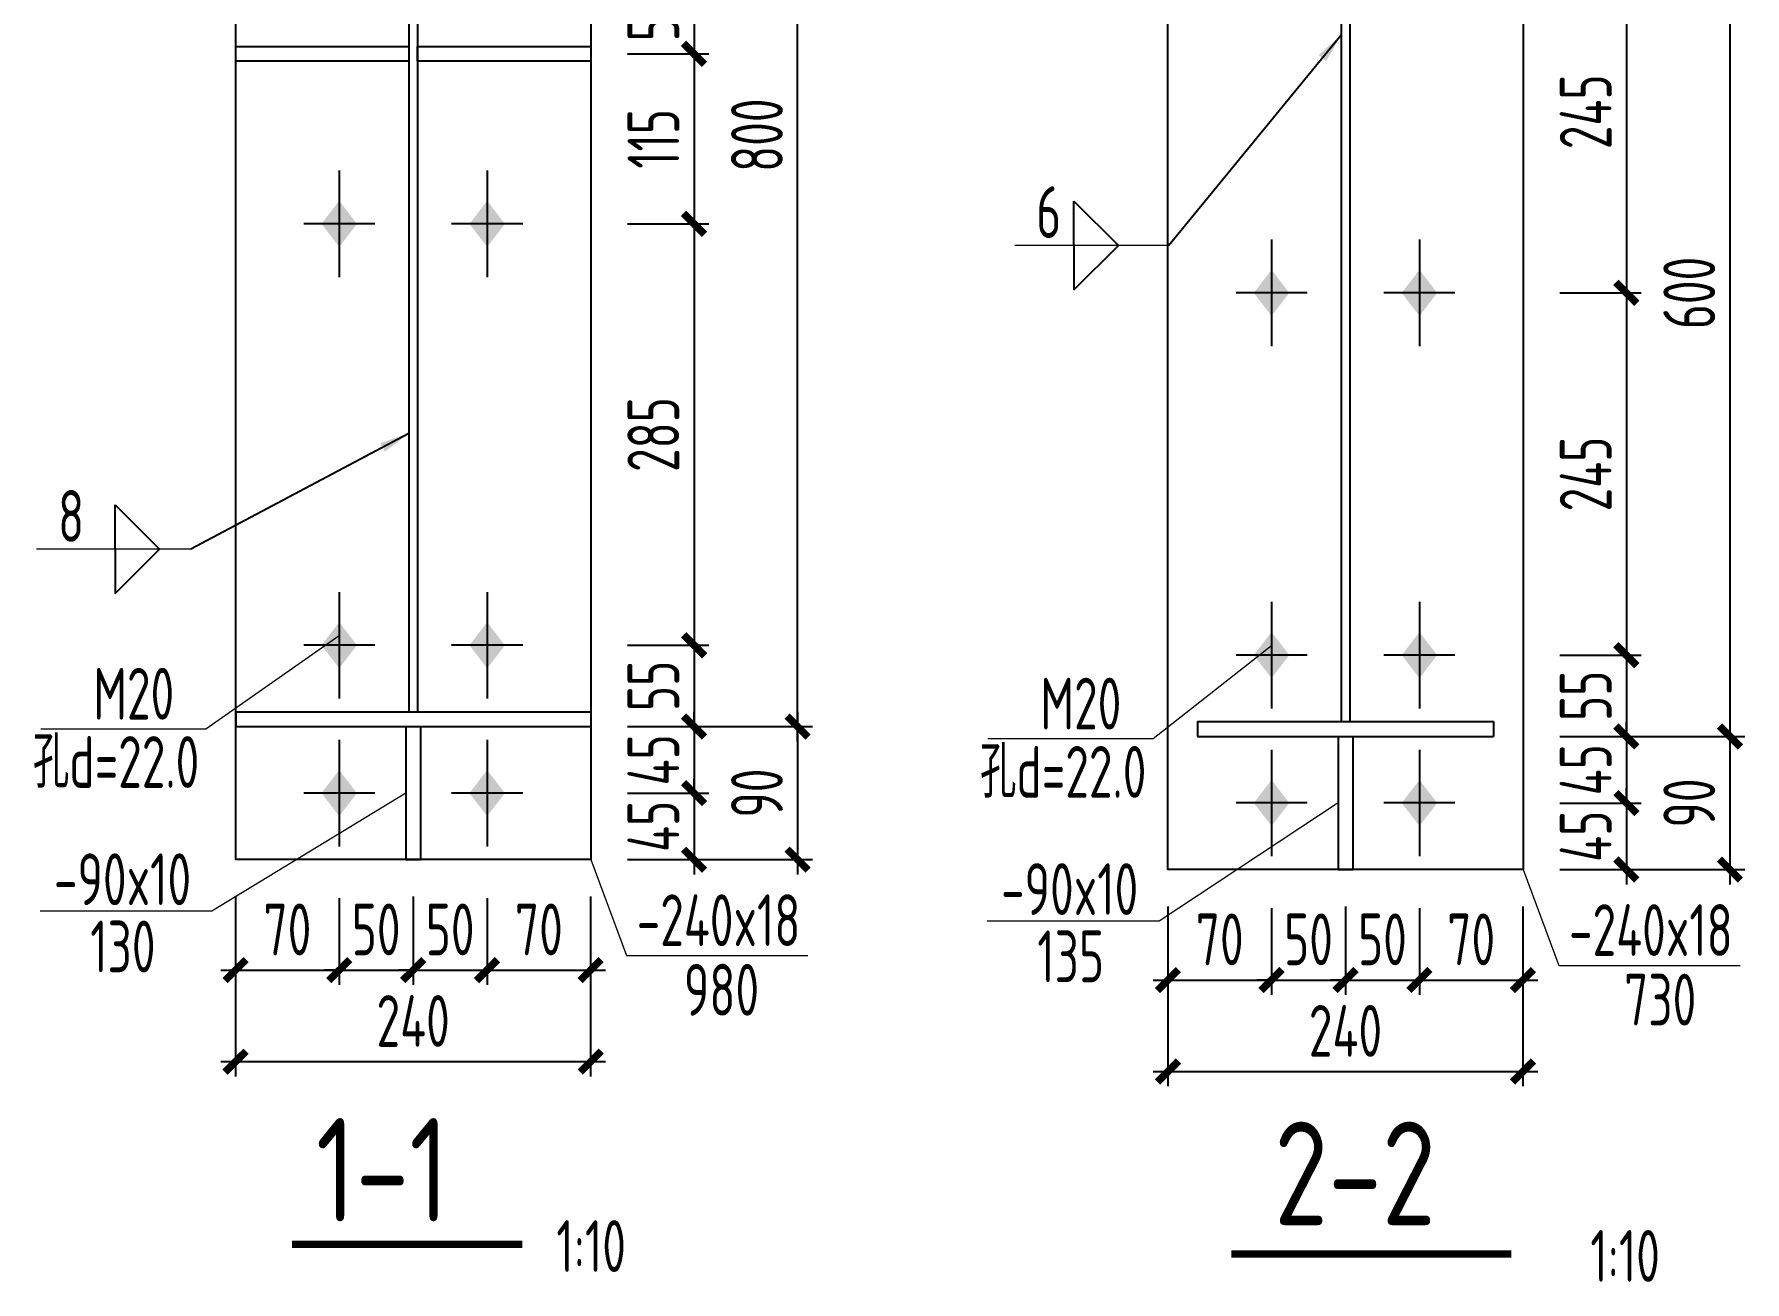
# Model space of a CAD drawing. Extents: x -3102990 to -851544, y -5293060 to -2540151.
# Drawn here: x -1385156 to -1373594, y -2647437 to -2638999 of the extents above; entities that cross this region are included whole.
import ezdxf

# ---------------------------------------------------------------- set-up
doc = ezdxf.new("R2010")
doc.units = 0
doc.header["$LTSCALE"] = 1000
doc.header["$PDMODE"] = 1
doc.linetypes.add('DOTE', pattern=[2.42, 2, -0.2, 0.02, -0.2])
doc.layers.get('0').update_dxf_attribs({"linetype": 'CONTINUOUS'})
doc.layers.get('Defpoints').update_dxf_attribs({"linetype": 'CONTINUOUS'})
for name, color, linetype in [('10', 7, 'CONTINUOUS'), ('AXIS', 253, 'DOTE'), ('COLU', 7, 'CONTINUOUS'), ('DIM', 3, 'CONTINUOUS'), ('NUM', 7, 'CONTINUOUS'), ('TEXT', 7, 'CONTINUOUS'), ('WELD', 7, 'CONTINUOUS')]:
    doc.layers.add(name, color=color, linetype=linetype)
doc.styles.add('TSSD_Dimension', font='tssdeng.shx', dxfattribs={"width": 0.7, "bigfont": 'Hztxt.shx'})
doc.styles.add('TSSD_Label', font='tssdeng.shx', dxfattribs={"width": 0.75, "bigfont": 'hztxt.shx'})
doc.styles.add('TSSD_Rein', font='Tssdeng.shx', dxfattribs={"width": 0.75, "bigfont": 'hztxt.shx'})
doc.dimstyles.new('TSSD_10_100', dxfattribs={"dimtxt": 350, "dimasz": 100, "dimexe": 100, "dimexo": 250, "dimgap": 100, "dimtad": 1, "dimdec": 0, "dimlfac": 0.1, "dimzin": 0, "dimdsep": 46, "dimtxsty": 'TSSD_Dimension', "dimblk": 'ARCHTICK', "dimcen": 0, "dimdle": 100, "dimclrt": 7, "dimadec": 0, "dimazin": 0, "dimtfac": 1, "dimtdec": 0, "dimtix": 1, "dimtmove": 2, "dimatfit": 3, "dimldrblk": 'ARCHTICK', "dimfxl": 1, "dimtolj": 1, "dimtzin": 0, "dimarcsym": 0})
doc.dimstyles.new('TSSD_LEADER_STYLE_200.0', dxfattribs={"dimtxt": 700, "dimasz": 200, "dimexe": 200, "dimexo": 500, "dimgap": 0.09, "dimtad": 0, "dimtih": 1, "dimtoh": 1, "dimdec": 4, "dimzin": 0, "dimdsep": 46, "dimtxsty": 'Standard', "dimcen": 0.09, "dimdle": 200, "dimclrt": 7, "dimadec": 0, "dimazin": 0, "dimtfac": 1, "dimtdec": 4, "dimtofl": 0, "dimtmove": 0, "dimatfit": 3, "dimfxl": 1, "dimtolj": 1, "dimtzin": 0, "dimarcsym": 0})

# ---------------------------------------------------------------- blocks, each defined once
blk = doc.blocks.new('A$C5C7C78FF')
at = {"layer": '10', "color": 0}
blk.add_solid([(27.2, -141.2, -192), (-72.8, -11.2, -192), (127.2, -11.2, -192), (27.2, 118.8, -192)], dxfattribs=at)
at = {"layer": 'AXIS', "color": 0, "linetype": 'ByBlock'}
for p, q in [((27.2, -311.2, -192), (27.2, 288.8, -192)), ((227.2, -11.2, -192), (-172.8, -11.2, -192))]:
    blk.add_line(p, q, dxfattribs=at)
blk = doc.blocks.new('_ArchTick')
at = {"color": 0, "const_width": 0.5}
blk.add_lwpolyline([(-0.71, -0.71), (0.71, 0.71)], dxfattribs=at)
blk = doc.blocks.new('*D134')
at = {"layer": 'Defpoints', "color": 0}
for p in [(-1381395, -2643132), (-1381395, -2643682), (-1380696, -2643682)]:
    blk.add_point(p, dxfattribs=at)
at = {"layer": 'DIM', "color": 0, "lineweight": -2}
for p, q in [((-1380696, -2643032), (-1380696, -2643782)), ((-1381145, -2643132), (-1380596, -2643132)), ((-1381145, -2643682), (-1380596, -2643682))]:
    blk.add_line(p, q, dxfattribs=at)
at = {"layer": 'DIM', "color": 0, "lineweight": -2, "xscale": 100, "yscale": 100, "zscale": 100}
for p, rotation in [((-1380696, -2643132), 90), ((-1380696, -2643682), 270)]:
    blk.add_blockref('_ArchTick', p, dxfattribs=dict(at, rotation=rotation))
at = {"layer": 'DIM', "color": 7, "insert": (-1380971, -2643407), "char_height": 350, "attachment_point": 5, "rotation": 90, "style": 'TSSD_Dimension'}
blk.add_mtext('\\A1;55', dxfattribs=at)
blk = doc.blocks.new('*D135')
at = {"layer": 'Defpoints', "color": 0}
for p in [(-1381395, -2643682), (-1381395, -2644132), (-1380696, -2644132)]:
    blk.add_point(p, dxfattribs=at)
at = {"layer": 'DIM', "color": 0, "lineweight": -2}
for p, q in [((-1380696, -2643682), (-1380696, -2643582)), ((-1381145, -2643682), (-1380596, -2643682)), ((-1380696, -2643682), (-1380696, -2644132)), ((-1381145, -2644132), (-1380596, -2644132)), ((-1380696, -2644132), (-1380696, -2644232))]:
    blk.add_line(p, q, dxfattribs=at)
at = {"layer": 'DIM', "color": 0, "lineweight": -2, "xscale": 100, "yscale": 100, "zscale": 100}
for p, rotation in [((-1380696, -2643682), 270), ((-1380696, -2644132), 90)]:
    blk.add_blockref('_ArchTick', p, dxfattribs=dict(at, rotation=rotation))
at = {"layer": 'DIM', "color": 7, "insert": (-1380971, -2643907), "char_height": 350, "attachment_point": 5, "rotation": 90, "style": 'TSSD_Dimension'}
blk.add_mtext('\\A1;45', dxfattribs=at)
blk = doc.blocks.new('*D136')
at = {"layer": 'Defpoints', "color": 0}
for p in [(-1381395, -2644132), (-1381395, -2644582), (-1380696, -2644582)]:
    blk.add_point(p, dxfattribs=at)
at = {"layer": 'DIM', "color": 0, "lineweight": -2}
for p, q in [((-1381145, -2644132), (-1380596, -2644132)), ((-1380696, -2644132), (-1380696, -2644032)), ((-1380696, -2644132), (-1380696, -2644582)), ((-1381145, -2644582), (-1380596, -2644582)), ((-1380696, -2644582), (-1380696, -2644682))]:
    blk.add_line(p, q, dxfattribs=at)
at = {"layer": 'DIM', "color": 0, "lineweight": -2, "xscale": 100, "yscale": 100, "zscale": 100}
for p, rotation in [((-1380696, -2644132), 270), ((-1380696, -2644582), 90)]:
    blk.add_blockref('_ArchTick', p, dxfattribs=dict(at, rotation=rotation))
at = {"layer": 'DIM', "color": 7, "insert": (-1380971, -2644357), "char_height": 350, "attachment_point": 5, "rotation": 90, "style": 'TSSD_Dimension'}
blk.add_mtext('\\A1;45', dxfattribs=at)
blk = doc.blocks.new('*D137')
at = {"layer": 'Defpoints', "color": 0}
for p in [(-1383795, -2644580), (-1383095, -2644592), (-1383095, -2645329)]:
    blk.add_point(p, dxfattribs=at)
at = {"layer": 'DIM', "color": 0, "lineweight": -2}
for p, q in [((-1383795, -2644830), (-1383795, -2645429)), ((-1383095, -2644842), (-1383095, -2645429)), ((-1383895, -2645329), (-1382995, -2645329))]:
    blk.add_line(p, q, dxfattribs=at)
at = {"layer": 'DIM', "color": 0, "lineweight": -2, "xscale": 100, "yscale": 100, "zscale": 100, "rotation": 180}
blk.add_blockref('_ArchTick', (-1383795, -2645329), dxfattribs=at)
at = {"layer": 'DIM', "color": 0, "lineweight": -2, "xscale": 100, "yscale": 100, "zscale": 100}
blk.add_blockref('_ArchTick', (-1383095, -2645329), dxfattribs=at)
at = {"layer": 'DIM', "color": 7, "insert": (-1383445, -2645054), "char_height": 350, "attachment_point": 5, "style": 'TSSD_Dimension'}
blk.add_mtext('\\A1;70', dxfattribs=at)
blk = doc.blocks.new('*D138')
at = {"layer": 'Defpoints', "color": 0}
for p in [(-1383095, -2644592), (-1382595, -2644582), (-1382595, -2645329)]:
    blk.add_point(p, dxfattribs=at)
at = {"layer": 'DIM', "color": 0, "lineweight": -2}
for p, q in [((-1382595, -2644832), (-1382595, -2645429)), ((-1383095, -2644842), (-1383095, -2645429)), ((-1383095, -2645329), (-1383195, -2645329)), ((-1383095, -2645329), (-1382595, -2645329)), ((-1382595, -2645329), (-1382495, -2645329))]:
    blk.add_line(p, q, dxfattribs=at)
at = {"layer": 'DIM', "color": 0, "lineweight": -2, "xscale": 100, "yscale": 100, "zscale": 100}
blk.add_blockref('_ArchTick', (-1383095, -2645329), dxfattribs=at)
at = {"layer": 'DIM', "color": 0, "lineweight": -2, "xscale": 100, "yscale": 100, "zscale": 100, "rotation": 180}
blk.add_blockref('_ArchTick', (-1382595, -2645329), dxfattribs=at)
at = {"layer": 'DIM', "color": 7, "insert": (-1382845, -2645054), "char_height": 350, "attachment_point": 5, "style": 'TSSD_Dimension'}
blk.add_mtext('\\A1;50', dxfattribs=at)
blk = doc.blocks.new('*D139')
at = {"layer": 'Defpoints', "color": 0}
for p in [(-1382595, -2644582), (-1382095, -2644592), (-1382095, -2645329)]:
    blk.add_point(p, dxfattribs=at)
at = {"layer": 'DIM', "color": 0, "lineweight": -2}
for p, q in [((-1382595, -2644832), (-1382595, -2645429)), ((-1382095, -2644842), (-1382095, -2645429)), ((-1382595, -2645329), (-1382695, -2645329)), ((-1382595, -2645329), (-1382095, -2645329)), ((-1382095, -2645329), (-1381995, -2645329))]:
    blk.add_line(p, q, dxfattribs=at)
at = {"layer": 'DIM', "color": 0, "lineweight": -2, "xscale": 100, "yscale": 100, "zscale": 100}
blk.add_blockref('_ArchTick', (-1382595, -2645329), dxfattribs=at)
at = {"layer": 'DIM', "color": 0, "lineweight": -2, "xscale": 100, "yscale": 100, "zscale": 100, "rotation": 180}
blk.add_blockref('_ArchTick', (-1382095, -2645329), dxfattribs=at)
at = {"layer": 'DIM', "color": 7, "insert": (-1382345, -2645054), "char_height": 350, "attachment_point": 5, "style": 'TSSD_Dimension'}
blk.add_mtext('\\A1;50', dxfattribs=at)
blk = doc.blocks.new('*D140')
at = {"layer": 'Defpoints', "color": 0}
for p in [(-1382095, -2644592), (-1381395, -2644582), (-1381395, -2645329)]:
    blk.add_point(p, dxfattribs=at)
at = {"layer": 'DIM', "color": 0, "lineweight": -2}
for p, q in [((-1381395, -2644832), (-1381395, -2645429)), ((-1382095, -2644842), (-1382095, -2645429)), ((-1382195, -2645329), (-1381295, -2645329))]:
    blk.add_line(p, q, dxfattribs=at)
at = {"layer": 'DIM', "color": 0, "lineweight": -2, "xscale": 100, "yscale": 100, "zscale": 100, "rotation": 180}
blk.add_blockref('_ArchTick', (-1382095, -2645329), dxfattribs=at)
at = {"layer": 'DIM', "color": 0, "lineweight": -2, "xscale": 100, "yscale": 100, "zscale": 100}
blk.add_blockref('_ArchTick', (-1381395, -2645329), dxfattribs=at)
at = {"layer": 'DIM', "color": 7, "insert": (-1381745, -2645054), "char_height": 350, "attachment_point": 5, "style": 'TSSD_Dimension'}
blk.add_mtext('\\A1;70', dxfattribs=at)
blk = doc.blocks.new('*D141')
at = {"layer": 'Defpoints', "color": 0}
for p in [(-1383795, -2644580), (-1381395, -2644582), (-1381395, -2645948)]:
    blk.add_point(p, dxfattribs=at)
at = {"layer": 'DIM', "color": 0, "lineweight": -2}
for p, q in [((-1383795, -2644830), (-1383795, -2646048)), ((-1381395, -2644832), (-1381395, -2646048)), ((-1383895, -2645948), (-1381295, -2645948))]:
    blk.add_line(p, q, dxfattribs=at)
at = {"layer": 'DIM', "color": 0, "lineweight": -2, "xscale": 100, "yscale": 100, "zscale": 100, "rotation": 180}
blk.add_blockref('_ArchTick', (-1383795, -2645948), dxfattribs=at)
at = {"layer": 'DIM', "color": 0, "lineweight": -2, "xscale": 100, "yscale": 100, "zscale": 100}
blk.add_blockref('_ArchTick', (-1381395, -2645948), dxfattribs=at)
at = {"layer": 'DIM', "color": 7, "insert": (-1382595, -2645673), "char_height": 350, "attachment_point": 5, "style": 'TSSD_Dimension'}
blk.add_mtext('\\A1;240', dxfattribs=at)
blk = doc.blocks.new('_WELD004')
at = {"color": 0, "linetype": 'ByBlock'}
for p, q in [((0, 1), (1, 0)), ((0, 0), (0, 1))]:
    blk.add_line(p, q, dxfattribs=at)
blk = doc.blocks.new('*D143')
at = {"layer": 'Defpoints', "color": 0}
for p in [(-1381395, -2643682), (-1381395, -2644582), (-1379996, -2644582)]:
    blk.add_point(p, dxfattribs=at)
at = {"layer": 'DIM', "color": 0, "lineweight": -2}
for p, q in [((-1379996, -2643582), (-1379996, -2644682)), ((-1381145, -2643682), (-1379896, -2643682)), ((-1381145, -2644582), (-1379896, -2644582))]:
    blk.add_line(p, q, dxfattribs=at)
at = {"layer": 'DIM', "color": 0, "lineweight": -2, "xscale": 100, "yscale": 100, "zscale": 100}
for p, rotation in [((-1379996, -2643682), 90), ((-1379996, -2644582), 270)]:
    blk.add_blockref('_ArchTick', p, dxfattribs=dict(at, rotation=rotation))
at = {"layer": 'DIM', "color": 7, "insert": (-1380271, -2644132), "char_height": 350, "attachment_point": 5, "rotation": 90, "style": 'TSSD_Dimension'}
blk.add_mtext('\\A1;90', dxfattribs=at)
blk = doc.blocks.new('*D144')
at = {"layer": 'Defpoints', "color": 0, "ltscale": 1.5}
for p in [(-1381395, -2635682), (-1379996, -2635682), (-1381395, -2643682)]:
    blk.add_point(p, dxfattribs=at)
at = {"layer": 'DIM', "color": 0, "lineweight": -2, "ltscale": 1.5}
for p, q in [((-1379996, -2643782), (-1379996, -2635582)), ((-1381145, -2635682), (-1379896, -2635682)), ((-1381145, -2643682), (-1379896, -2643682))]:
    blk.add_line(p, q, dxfattribs=at)
at = {"layer": 'DIM', "color": 0, "lineweight": -2, "ltscale": 1.5, "xscale": 100, "yscale": 100, "zscale": 100}
for p, rotation in [((-1379996, -2635682), 90), ((-1379996, -2643682), 270)]:
    blk.add_blockref('_ArchTick', p, dxfattribs=dict(at, rotation=rotation))
at = {"layer": 'DIM', "color": 7, "ltscale": 1.5, "insert": (-1380271, -2639682), "char_height": 350, "attachment_point": 5, "rotation": 90, "style": 'TSSD_Dimension'}
blk.add_mtext('\\A1;800', dxfattribs=at)
blk = doc.blocks.new('*D148')
at = {"layer": 'Defpoints', "color": 0}
for p in [(-1375093, -2643199), (-1375093, -2643749), (-1374394, -2643749)]:
    blk.add_point(p, dxfattribs=at)
at = {"layer": 'DIM', "color": 0, "lineweight": -2}
for p, q in [((-1374394, -2643099), (-1374394, -2643849)), ((-1374843, -2643199), (-1374294, -2643199)), ((-1374843, -2643749), (-1374294, -2643749))]:
    blk.add_line(p, q, dxfattribs=at)
at = {"layer": 'DIM', "color": 0, "lineweight": -2, "xscale": 100, "yscale": 100, "zscale": 100}
for p, rotation in [((-1374394, -2643199), 90), ((-1374394, -2643749), 270)]:
    blk.add_blockref('_ArchTick', p, dxfattribs=dict(at, rotation=rotation))
at = {"layer": 'DIM', "color": 7, "insert": (-1374669, -2643474), "char_height": 350, "attachment_point": 5, "rotation": 90, "style": 'TSSD_Dimension'}
blk.add_mtext('\\A1;55', dxfattribs=at)
blk = doc.blocks.new('*D149')
at = {"layer": 'Defpoints', "color": 0}
for p in [(-1375093, -2643749), (-1375093, -2644199), (-1374394, -2644199)]:
    blk.add_point(p, dxfattribs=at)
at = {"layer": 'DIM', "color": 0, "lineweight": -2}
for p, q in [((-1374394, -2643749), (-1374394, -2643649)), ((-1374843, -2643749), (-1374294, -2643749)), ((-1374394, -2643749), (-1374394, -2644199)), ((-1374843, -2644199), (-1374294, -2644199)), ((-1374394, -2644199), (-1374394, -2644299))]:
    blk.add_line(p, q, dxfattribs=at)
at = {"layer": 'DIM', "color": 0, "lineweight": -2, "xscale": 100, "yscale": 100, "zscale": 100}
for p, rotation in [((-1374394, -2643749), 270), ((-1374394, -2644199), 90)]:
    blk.add_blockref('_ArchTick', p, dxfattribs=dict(at, rotation=rotation))
at = {"layer": 'DIM', "color": 7, "insert": (-1374669, -2643974), "char_height": 350, "attachment_point": 5, "rotation": 90, "style": 'TSSD_Dimension'}
blk.add_mtext('\\A1;45', dxfattribs=at)
blk = doc.blocks.new('*D150')
at = {"layer": 'Defpoints', "color": 0}
for p in [(-1375093, -2644199), (-1375093, -2644649), (-1374394, -2644649)]:
    blk.add_point(p, dxfattribs=at)
at = {"layer": 'DIM', "color": 0, "lineweight": -2}
for p, q in [((-1374394, -2644199), (-1374394, -2644099)), ((-1374843, -2644199), (-1374294, -2644199)), ((-1374394, -2644199), (-1374394, -2644649)), ((-1374843, -2644649), (-1374294, -2644649)), ((-1374394, -2644649), (-1374394, -2644749))]:
    blk.add_line(p, q, dxfattribs=at)
at = {"layer": 'DIM', "color": 0, "lineweight": -2, "xscale": 100, "yscale": 100, "zscale": 100}
for p, rotation in [((-1374394, -2644199), 270), ((-1374394, -2644649), 90)]:
    blk.add_blockref('_ArchTick', p, dxfattribs=dict(at, rotation=rotation))
at = {"layer": 'DIM', "color": 7, "insert": (-1374669, -2644424), "char_height": 350, "attachment_point": 5, "rotation": 90, "style": 'TSSD_Dimension'}
blk.add_mtext('\\A1;45', dxfattribs=at)
blk = doc.blocks.new('*D151')
at = {"layer": 'Defpoints', "color": 0}
for p in [(-1377493, -2644649), (-1376793, -2644659), (-1376793, -2645396)]:
    blk.add_point(p, dxfattribs=at)
at = {"layer": 'DIM', "color": 0, "lineweight": -2}
for p, q in [((-1377493, -2644899), (-1377493, -2645496)), ((-1376793, -2644909), (-1376793, -2645496)), ((-1377593, -2645396), (-1376693, -2645396))]:
    blk.add_line(p, q, dxfattribs=at)
at = {"layer": 'DIM', "color": 0, "lineweight": -2, "xscale": 100, "yscale": 100, "zscale": 100, "rotation": 180}
blk.add_blockref('_ArchTick', (-1377493, -2645396), dxfattribs=at)
at = {"layer": 'DIM', "color": 0, "lineweight": -2, "xscale": 100, "yscale": 100, "zscale": 100}
blk.add_blockref('_ArchTick', (-1376793, -2645396), dxfattribs=at)
at = {"layer": 'DIM', "color": 7, "insert": (-1377143, -2645121), "char_height": 350, "attachment_point": 5, "style": 'TSSD_Dimension'}
blk.add_mtext('\\A1;70', dxfattribs=at)
blk = doc.blocks.new('*D152')
at = {"layer": 'Defpoints', "color": 0}
for p in [(-1376793, -2644659), (-1376293, -2644649), (-1376293, -2645396)]:
    blk.add_point(p, dxfattribs=at)
at = {"layer": 'DIM', "color": 0, "lineweight": -2}
for p, q in [((-1376793, -2644909), (-1376793, -2645496)), ((-1376293, -2644899), (-1376293, -2645496)), ((-1376793, -2645396), (-1376893, -2645396)), ((-1376793, -2645396), (-1376293, -2645396)), ((-1376293, -2645396), (-1376193, -2645396))]:
    blk.add_line(p, q, dxfattribs=at)
at = {"layer": 'DIM', "color": 0, "lineweight": -2, "xscale": 100, "yscale": 100, "zscale": 100}
blk.add_blockref('_ArchTick', (-1376793, -2645396), dxfattribs=at)
at = {"layer": 'DIM', "color": 0, "lineweight": -2, "xscale": 100, "yscale": 100, "zscale": 100, "rotation": 180}
blk.add_blockref('_ArchTick', (-1376293, -2645396), dxfattribs=at)
at = {"layer": 'DIM', "color": 7, "insert": (-1376543, -2645121), "char_height": 350, "attachment_point": 5, "style": 'TSSD_Dimension'}
blk.add_mtext('\\A1;50', dxfattribs=at)
blk = doc.blocks.new('*D153')
at = {"layer": 'Defpoints', "color": 0}
for p in [(-1376293, -2644649), (-1375793, -2644659), (-1375793, -2645396)]:
    blk.add_point(p, dxfattribs=at)
at = {"layer": 'DIM', "color": 0, "lineweight": -2}
for p, q in [((-1376293, -2644899), (-1376293, -2645496)), ((-1375793, -2644909), (-1375793, -2645496)), ((-1376293, -2645396), (-1376393, -2645396)), ((-1376293, -2645396), (-1375793, -2645396)), ((-1375793, -2645396), (-1375693, -2645396))]:
    blk.add_line(p, q, dxfattribs=at)
at = {"layer": 'DIM', "color": 0, "lineweight": -2, "xscale": 100, "yscale": 100, "zscale": 100}
blk.add_blockref('_ArchTick', (-1376293, -2645396), dxfattribs=at)
at = {"layer": 'DIM', "color": 0, "lineweight": -2, "xscale": 100, "yscale": 100, "zscale": 100, "rotation": 180}
blk.add_blockref('_ArchTick', (-1375793, -2645396), dxfattribs=at)
at = {"layer": 'DIM', "color": 7, "insert": (-1376043, -2645121), "char_height": 350, "attachment_point": 5, "style": 'TSSD_Dimension'}
blk.add_mtext('\\A1;50', dxfattribs=at)
blk = doc.blocks.new('*D154')
at = {"layer": 'Defpoints', "color": 0}
for p in [(-1375793, -2644659), (-1375093, -2644649), (-1375093, -2645396)]:
    blk.add_point(p, dxfattribs=at)
at = {"layer": 'DIM', "color": 0, "lineweight": -2}
for p, q in [((-1375793, -2644909), (-1375793, -2645496)), ((-1375093, -2644899), (-1375093, -2645496)), ((-1375893, -2645396), (-1374993, -2645396))]:
    blk.add_line(p, q, dxfattribs=at)
at = {"layer": 'DIM', "color": 0, "lineweight": -2, "xscale": 100, "yscale": 100, "zscale": 100, "rotation": 180}
blk.add_blockref('_ArchTick', (-1375793, -2645396), dxfattribs=at)
at = {"layer": 'DIM', "color": 0, "lineweight": -2, "xscale": 100, "yscale": 100, "zscale": 100}
blk.add_blockref('_ArchTick', (-1375093, -2645396), dxfattribs=at)
at = {"layer": 'DIM', "color": 7, "insert": (-1375443, -2645121), "char_height": 350, "attachment_point": 5, "style": 'TSSD_Dimension'}
blk.add_mtext('\\A1;70', dxfattribs=at)
blk = doc.blocks.new('*D155')
at = {"layer": 'Defpoints', "color": 0}
for p in [(-1377493, -2644649), (-1375093, -2644649), (-1375093, -2646015)]:
    blk.add_point(p, dxfattribs=at)
at = {"layer": 'DIM', "color": 0, "lineweight": -2}
for p, q in [((-1377493, -2644899), (-1377493, -2646115)), ((-1375093, -2644899), (-1375093, -2646115)), ((-1377593, -2646015), (-1374993, -2646015))]:
    blk.add_line(p, q, dxfattribs=at)
at = {"layer": 'DIM', "color": 0, "lineweight": -2, "xscale": 100, "yscale": 100, "zscale": 100, "rotation": 180}
blk.add_blockref('_ArchTick', (-1377493, -2646015), dxfattribs=at)
at = {"layer": 'DIM', "color": 0, "lineweight": -2, "xscale": 100, "yscale": 100, "zscale": 100}
blk.add_blockref('_ArchTick', (-1375093, -2646015), dxfattribs=at)
at = {"layer": 'DIM', "color": 7, "insert": (-1376293, -2645740), "char_height": 350, "attachment_point": 5, "style": 'TSSD_Dimension'}
blk.add_mtext('\\A1;240', dxfattribs=at)
blk = doc.blocks.new('*D157')
at = {"layer": 'Defpoints', "color": 0}
for p in [(-1375093, -2643749), (-1375093, -2644649), (-1373694, -2644649)]:
    blk.add_point(p, dxfattribs=at)
at = {"layer": 'DIM', "color": 0, "lineweight": -2}
for p, q in [((-1373694, -2643649), (-1373694, -2644749)), ((-1374843, -2643749), (-1373594, -2643749)), ((-1374843, -2644649), (-1373594, -2644649))]:
    blk.add_line(p, q, dxfattribs=at)
at = {"layer": 'DIM', "color": 0, "lineweight": -2, "xscale": 100, "yscale": 100, "zscale": 100}
for p, rotation in [((-1373694, -2643749), 90), ((-1373694, -2644649), 270)]:
    blk.add_blockref('_ArchTick', p, dxfattribs=dict(at, rotation=rotation))
at = {"layer": 'DIM', "color": 7, "insert": (-1373969, -2644199), "char_height": 350, "attachment_point": 5, "rotation": 90, "style": 'TSSD_Dimension'}
blk.add_mtext('\\A1;90', dxfattribs=at)
blk = doc.blocks.new('*D158')
at = {"layer": 'Defpoints', "color": 0}
for p in [(-1375093, -2637749), (-1375093, -2643749), (-1373694, -2643749)]:
    blk.add_point(p, dxfattribs=at)
at = {"layer": 'DIM', "color": 0, "lineweight": -2}
for p, q in [((-1373694, -2637649), (-1373694, -2643849)), ((-1374843, -2637749), (-1373594, -2637749)), ((-1374843, -2643749), (-1373594, -2643749))]:
    blk.add_line(p, q, dxfattribs=at)
at = {"layer": 'DIM', "color": 0, "lineweight": -2, "xscale": 100, "yscale": 100, "zscale": 100}
for p, rotation in [((-1373694, -2637749), 90), ((-1373694, -2643749), 270)]:
    blk.add_blockref('_ArchTick', p, dxfattribs=dict(at, rotation=rotation))
at = {"layer": 'DIM', "color": 7, "insert": (-1373969, -2640749), "char_height": 350, "attachment_point": 5, "rotation": 90, "style": 'TSSD_Dimension'}
blk.add_mtext('\\A1;600', dxfattribs=at)
blk = doc.blocks.new('*D159')
at = {"layer": 'Defpoints', "color": 0, "ltscale": 1.5}
for p in [(-1375092, -2638299), (-1375093, -2640749, -288), (-1374394, -2640749)]:
    blk.add_point(p, dxfattribs=at)
at = {"layer": 'DIM', "color": 0, "lineweight": -2, "ltscale": 1.5}
for p, q in [((-1374394, -2638199), (-1374394, -2640849)), ((-1374842, -2638299), (-1374294, -2638299)), ((-1374843, -2640749), (-1374294, -2640749))]:
    blk.add_line(p, q, dxfattribs=at)
at = {"layer": 'DIM', "color": 0, "lineweight": -2, "ltscale": 1.5, "xscale": 100, "yscale": 100, "zscale": 100}
for p, rotation in [((-1374394, -2638299), 90), ((-1374394, -2640749), 270)]:
    blk.add_blockref('_ArchTick', p, dxfattribs=dict(at, rotation=rotation))
at = {"layer": 'DIM', "color": 7, "lineweight": 5, "ltscale": 1.5, "insert": (-1374669, -2639524), "char_height": 350, "attachment_point": 5, "rotation": 90, "style": 'TSSD_Dimension'}
blk.add_mtext('\\A1;245', dxfattribs=at)
blk = doc.blocks.new('*D172')
at = {"layer": 'Defpoints', "color": 0, "ltscale": 1.5}
for p in [(-1381395, -2639132, -288), (-1381395, -2640282), (-1380696, -2640282)]:
    blk.add_point(p, dxfattribs=at)
at = {"layer": 'DIM', "color": 0, "lineweight": -2, "ltscale": 1.5}
for p, q in [((-1380696, -2639032), (-1380696, -2640382)), ((-1381145, -2639132), (-1380596, -2639132)), ((-1381145, -2640282), (-1380596, -2640282))]:
    blk.add_line(p, q, dxfattribs=at)
at = {"layer": 'DIM', "color": 0, "lineweight": -2, "ltscale": 1.5, "xscale": 100, "yscale": 100, "zscale": 100}
for p, rotation in [((-1380696, -2639132), 90), ((-1380696, -2640282), 270)]:
    blk.add_blockref('_ArchTick', p, dxfattribs=dict(at, rotation=rotation))
at = {"layer": 'DIM', "color": 7, "ltscale": 1.5, "insert": (-1380971, -2639707), "char_height": 350, "attachment_point": 5, "rotation": 90, "style": 'TSSD_Dimension'}
blk.add_mtext('\\A1;115', dxfattribs=at)
blk = doc.blocks.new('*D173')
at = {"layer": 'Defpoints', "color": 0, "ltscale": 1.5}
for p in [(-1381395, -2640282), (-1381395, -2643132), (-1380696, -2643132)]:
    blk.add_point(p, dxfattribs=at)
at = {"layer": 'DIM', "color": 0, "lineweight": -2, "ltscale": 1.5}
for p, q in [((-1380696, -2640182), (-1380696, -2643232)), ((-1381145, -2640282), (-1380596, -2640282)), ((-1381145, -2643132), (-1380596, -2643132))]:
    blk.add_line(p, q, dxfattribs=at)
at = {"layer": 'DIM', "color": 0, "lineweight": -2, "ltscale": 1.5, "xscale": 100, "yscale": 100, "zscale": 100}
for p, rotation in [((-1380696, -2640282), 90), ((-1380696, -2643132), 270)]:
    blk.add_blockref('_ArchTick', p, dxfattribs=dict(at, rotation=rotation))
at = {"layer": 'DIM', "color": 7, "ltscale": 1.5, "insert": (-1380971, -2641707), "char_height": 350, "attachment_point": 5, "rotation": 90, "style": 'TSSD_Dimension'}
blk.add_mtext('\\A1;285', dxfattribs=at)
blk = doc.blocks.new('*D174')
at = {"layer": 'Defpoints', "color": 0, "ltscale": 1.5}
for p in [(-1375092, -2640749), (-1375093, -2643199, -288), (-1374394, -2643199)]:
    blk.add_point(p, dxfattribs=at)
at = {"layer": 'DIM', "color": 0, "lineweight": -2, "ltscale": 1.5}
for p, q in [((-1374394, -2640649), (-1374394, -2643299)), ((-1374842, -2640749), (-1374294, -2640749)), ((-1374843, -2643199), (-1374294, -2643199))]:
    blk.add_line(p, q, dxfattribs=at)
at = {"layer": 'DIM', "color": 0, "lineweight": -2, "ltscale": 1.5, "xscale": 100, "yscale": 100, "zscale": 100}
for p, rotation in [((-1374394, -2640749), 90), ((-1374394, -2643199), 270)]:
    blk.add_blockref('_ArchTick', p, dxfattribs=dict(at, rotation=rotation))
at = {"layer": 'DIM', "color": 7, "lineweight": 5, "ltscale": 1.5, "insert": (-1374669, -2641974), "char_height": 350, "attachment_point": 5, "rotation": 90, "style": 'TSSD_Dimension'}
blk.add_mtext('\\A1;245', dxfattribs=at)
blk = doc.blocks.new('*D191')
at = {"layer": 'Defpoints', "color": 0, "ltscale": 1.5}
for p in [(-1381395, -2638632), (-1381395, -2639132), (-1380696, -2639132)]:
    blk.add_point(p, dxfattribs=at)
at = {"layer": 'DIM', "color": 0, "lineweight": -2, "ltscale": 1.5}
for p, q in [((-1380696, -2638632), (-1380696, -2638532)), ((-1381145, -2638632), (-1380596, -2638632)), ((-1380696, -2638632), (-1380696, -2639132)), ((-1381145, -2639132), (-1380596, -2639132)), ((-1380696, -2639132), (-1380696, -2639232))]:
    blk.add_line(p, q, dxfattribs=at)
at = {"layer": 'DIM', "color": 0, "lineweight": -2, "ltscale": 1.5, "xscale": 100, "yscale": 100, "zscale": 100}
for p, rotation in [((-1380696, -2638632), 270), ((-1380696, -2639132), 90)]:
    blk.add_blockref('_ArchTick', p, dxfattribs=dict(at, rotation=rotation))
at = {"layer": 'DIM', "color": 7, "ltscale": 1.5, "insert": (-1380971, -2638882), "char_height": 350, "attachment_point": 5, "rotation": 90, "style": 'TSSD_Dimension'}
blk.add_mtext('\\A1;50', dxfattribs=at)

msp = doc.modelspace()

# ---------------------------------------------------------------- linework, layer by layer
at = {"layer": 'COLU', "linetype": 'ByBlock'}
for p, q in [((-1382624.54, -2635782.02, 288), (-1382624.54, -2643582.02, 288)), ((-1382564.54, -2635782.02, 288), (-1382564.54, -2643582.02, 288)), ((-1376322.66, -2637848.69), (-1376322.66, -2643648.69)), ((-1376262.66, -2637848.69), (-1376262.66, -2643648.69)), ((-1381394.54, -2642382.02, 288), (-1381394.54, -2642482.02, 288)), ((-1383794.54, -2643582.02, 288), (-1381394.54, -2643582.02, 288)), ((-1383794.54, -2643582.02, 288), (-1383794.54, -2643682.02, 288)), ((-1381394.54, -2643582.02, 288), (-1381394.54, -2643682.02, 288)), ((-1377292.66, -2643648.69), (-1375292.66, -2643648.69)), ((-1377292.66, -2643648.69), (-1377292.66, -2643748.69)), ((-1375292.66, -2643648.69), (-1375292.66, -2643748.69)), ((-1383794.54, -2643682.02, 288), (-1381394.54, -2643682.02, 288)), ((-1382644.54, -2643682.02, 288), (-1382644.54, -2644582.02, 288)), ((-1382544.54, -2643682.02, 288), (-1382544.54, -2644582.02, 288)), ((-1377292.66, -2643748.69), (-1375292.66, -2643748.69)), ((-1376342.66, -2643748.69), (-1376342.66, -2644648.69)), ((-1376242.66, -2643748.69), (-1376242.66, -2644648.69)), ((-1382644.54, -2644582.02, 288), (-1382544.54, -2644582.02, 288)), ((-1376342.66, -2644648.69), (-1376242.66, -2644648.69))]:
    msp.add_line(p, q, dxfattribs=at)
at = {"layer": 'COLU', "linetype": 'ByBlock', "lineweight": 9}
for p, q in [((-1383094.54, -2643068.79, 288), (-1383995.62, -2643698.4, 480)), ((-1376792.66, -2643135.46), (-1377593.73, -2643765.07, 192)), ((-1382644.54, -2644132.02, 288), (-1383954.83, -2644931.13, 288)), ((-1376342.66, -2644198.69), (-1377552.95, -2644997.8)), ((-1381394.54, -2644582.02, 288), (-1381153.55, -2645230.54, 480)), ((-1375092.66, -2644648.69), (-1374851.67, -2645297.21, 192)), ((-1383954.83, -2644931.13, 288), (-1385115.82, -2644931.13, 288)), ((-1377552.95, -2644997.8), (-1378713.94, -2644997.8)), ((-1381153.55, -2645230.54, 480), (-1379927.5, -2645230.54, 480)), ((-1374851.67, -2645297.21, 192), (-1373625.62, -2645297.21, 192))]:
    msp.add_line(p, q, dxfattribs=at)
at = {"layer": 'COLU', "elevation": 288}
for points in [[(-1383794.54, -2634782.02), (-1381394.54, -2634782.02), (-1381394.54, -2644582.02), (-1383794.54, -2644582.02)], [(-1383794.54, -2639082.02), (-1382624.54, -2639082.02), (-1382624.54, -2639182.02), (-1383794.54, -2639182.02)], [(-1382564.54, -2639082.02), (-1381394.54, -2639082.02), (-1381394.54, -2639182.02), (-1382564.54, -2639182.02)]]:
    msp.add_lwpolyline(points, close=True, dxfattribs=at)
at = {"layer": 'COLU'}
msp.add_lwpolyline([(-1377492.66, -2636848.69), (-1375092.66, -2636848.69), (-1375092.66, -2644648.69), (-1377492.66, -2644648.69)], close=True, dxfattribs=at)
at = {"layer": 'NUM', "const_width": 50}
for points, elevation in [([(-1383414.72, -2647183.37), (-1381856.45, -2647183.37)], 576), ([(-1377065.09, -2647250.04), (-1375170.91, -2647250.04)], 288)]:
    msp.add_lwpolyline(points, dxfattribs=dict(at, elevation=elevation))
at = {"layer": 'TEXT', "lineweight": 9}
for p, q in [((-1383995.62, -2643698.4, 480), (-1385112.41, -2643698.4, 480)), ((-1377593.73, -2643765.07, 192), (-1378710.52, -2643765.07, 192))]:
    msp.add_line(p, q, dxfattribs=at)
at = {"layer": 'WELD', "lineweight": 9}
for p, q in [((-1377487.01, -2640427.37, -288), (-1378528.1, -2640427.37, -288)), ((-1384098.71, -2642482.49), (-1385139.81, -2642482.49))]:
    msp.add_line(p, q, dxfattribs=at)

# ---------------------------------------------------------------- block references
at = {"layer": 'COLU', "linetype": 'ByBlock', "xscale": -1.199999999953434, "yscale": 1.199999999720603, "zscale": 1.200000000000045, "rotation": 180}
for p in [(-1383127.21, -2640295.45, 806.4), (-1382127.21, -2640295.45, 806.4), (-1376825.33, -2640762.12, 518.4), (-1375825.33, -2640762.12, 518.4), (-1383127.21, -2643145.45, 518.4), (-1382127.21, -2643145.45, 518.4), (-1376825.33, -2643212.12, 230.4), (-1375825.33, -2643212.12, 230.4), (-1383127.21, -2644145.45, 518.4), (-1382127.21, -2644145.45, 518.4), (-1376825.33, -2644212.12, 230.4), (-1375825.33, -2644212.12, 230.4)]:
    msp.add_blockref('A$C5C7C78FF', p, dxfattribs=at)
at = {"layer": 'WELD', "xscale": 300, "yscale": 300, "zscale": 300}
for p in [(-1378128.1, -2640427.37, -288), (-1384608.31, -2642482.49)]:
    msp.add_blockref('_WELD004', p, dxfattribs=at)
at = {"layer": 'WELD', "xscale": -300, "yscale": 300, "zscale": 300, "rotation": 180}
for p in [(-1378128.1, -2640427.37, -288), (-1384608.31, -2642482.49)]:
    msp.add_blockref('_WELD004', p, dxfattribs=at)

# ---------------------------------------------------------------- texts
at = {"layer": 'TEXT', "lineweight": 9}
for s, height, style, width, p in [('6', 350, 'TSSD_Rein', 0.7, (-1378383.21, -2640377.37, -288)), ('8', 350, 'TSSD_Rein', 0.7, (-1384994.92, -2642432.49)), ('M20', 350, 'TSSD_Rein', 0.7, (-1384757.45, -2643634.94, 480)), ('M20', 350, 'TSSD_Rein', 0.7, (-1378355.57, -2643701.61, 192)), ('孔d=22.0', 350, 'TSSD_Rein', 0.7, (-1385164.62, -2644096.54, 480)), ('孔d=22.0', 350, 'TSSD_Rein', 0.7, (-1378762.74, -2644163.21, 192)), ('-90x10', 350, 'TSSD_Rein', 0.7, (-1385022.91, -2644889.52, 288)), ('-90x10', 350, 'TSSD_Rein', 0.7, (-1378621.02, -2644956.19)), ('-240x18', 350, 'TSSD_Rein', 0.7, (-1381083.94, -2645166.68, 480)), ('-240x18', 350, 'TSSD_Rein', 0.7, (-1374782.06, -2645233.35, 192)), ('130', 350, 'TSSD_Rein', 0.7, (-1384777.6, -2645344.45, 288)), ('135', 350, 'TSSD_Rein', 0.7, (-1378375.71, -2645411.12)), ('980', 350, 'TSSD_Rein', 0.7, (-1380765, -2645637.15, 480)), ('730', 350, 'TSSD_Rein', 0.7, (-1374409.53, -2645703.82, 192)), ('1-1', 700, 'TSSD_Label', 0.8, (-1383251.72, -2647029.97, 576)), ('2-2', 700, 'TSSD_Label', 0.8, (-1376775.03, -2647054.31, 288)), ('1:10', 350, 'TSSD_Rein', 0.7, (-1381626.48, -2647370.54, 576)), ('1:10', 350, 'TSSD_Rein', 0.7, (-1374637.41, -2647437.21, 288))]:
    msp.add_text(s, height=height, dxfattribs=dict(at, style=style, width=width)).set_placement(p)

# ---------------------------------------------------------------- dimensions: what is measured, and where the dimension line sits
at = {"layer": 'DIM', "ltscale": 1.5}
for base, p1, p2, picture, middle in [((-1379995.54, -2635682.02, 576), (-1381394.54, -2643682.02, 576), (-1381394.54, -2635682.02, 576), '*D144', (-1380270.54, -2639682.02, 576)), ((-1380695.5, -2639132.02, 576), (-1381394.54, -2638632.02, 576), (-1381394.54, -2639132.02, 576), '*D191', (-1380970.5, -2638882.02, 576)), ((-1380695.5, -2640282.02, 576), (-1381394.54, -2639132.02, 288), (-1381394.54, -2640282.02, 576), '*D172', (-1380970.5, -2639707.02, 576)), ((-1380695.5, -2643132.02, 576), (-1381394.54, -2640282.02, 576), (-1381394.54, -2643132.02, 576), '*D173', (-1380970.5, -2641707.02, 576))]:
    dim = msp.add_linear_dim(base=base, p1=p1, p2=p2, angle=90, dimstyle='TSSD_10_100', dxfattribs=at)
    dim.commit()
    dim.dimension.update_dxf_attribs({"geometry": picture, "text_midpoint": middle})
at = {"layer": 'DIM'}
for base, p1, p2, picture, middle in [((-1373693.65, -2643748.69), (-1375092.66, -2637748.69), (-1375092.66, -2643748.69), '*D158', (-1373968.65, -2640748.69)), ((-1380695.5, -2643682.02, 288), (-1381394.54, -2643132.02, 288), (-1381394.54, -2643682.02, 288), '*D134', (-1380970.5, -2643407.02, 288)), ((-1374393.62, -2643748.69), (-1375092.66, -2643198.69), (-1375092.66, -2643748.69), '*D148', (-1374668.62, -2643473.69)), ((-1380695.5, -2644132.02, 288), (-1381394.54, -2643682.02, 288), (-1381394.54, -2644132.02, 288), '*D135', (-1380970.5, -2643907.02, 288)), ((-1379995.54, -2644582.02, 288), (-1381394.54, -2643682.02, 288), (-1381394.54, -2644582.02, 288), '*D143', (-1380270.54, -2644132.02, 288)), ((-1374393.62, -2644198.69), (-1375092.66, -2643748.69), (-1375092.66, -2644198.69), '*D149', (-1374668.62, -2643973.69)), ((-1373693.65, -2644648.69), (-1375092.66, -2643748.69), (-1375092.66, -2644648.69), '*D157', (-1373968.65, -2644198.69)), ((-1380695.5, -2644582.02, 288), (-1381394.54, -2644132.02, 288), (-1381394.54, -2644582.02, 288), '*D136', (-1380970.5, -2644357.02, 288)), ((-1374393.62, -2644648.69), (-1375092.66, -2644198.69), (-1375092.66, -2644648.69), '*D150', (-1374668.62, -2644423.69))]:
    dim = msp.add_linear_dim(base=base, p1=p1, p2=p2, angle=90, dimstyle='TSSD_10_100', dxfattribs=at)
    dim.commit()
    dim.dimension.update_dxf_attribs({"geometry": picture, "text_midpoint": middle})
at = {"layer": 'DIM', "lineweight": 5, "ltscale": 1.5}
for base, p1, p2, picture, middle in [((-1374393.62, -2640748.69, 288), (-1375091.66, -2638298.69, 288), (-1375092.66, -2640748.69), '*D159', (-1374668.62, -2639523.69, 288)), ((-1374393.62, -2643198.69, 288), (-1375091.66, -2640748.69, 288), (-1375092.66, -2643198.69), '*D174', (-1374668.62, -2641973.69, 288))]:
    dim = msp.add_linear_dim(base=base, p1=p1, p2=p2, angle=90, dimstyle='TSSD_10_100', dxfattribs=at)
    dim.commit()
    dim.dimension.update_dxf_attribs({"geometry": picture, "text_midpoint": middle})
at = {"layer": 'DIM'}
for base, p1, p2, picture, middle in [((-1383094.54, -2645329.31, 288), (-1383794.52, -2644580.44, 288), (-1383094.54, -2644592.22, 288), '*D137', (-1383444.53, -2645054.31, 288)), ((-1381394.54, -2645948.29, 288), (-1383794.52, -2644580.44, 288), (-1381394.54, -2644582.02, 288), '*D141', (-1382594.53, -2645673.29, 288)), ((-1382594.54, -2645329.31, 288), (-1383094.54, -2644592.22, 288), (-1382594.54, -2644582.02, 288), '*D138', (-1382844.54, -2645054.31, 288)), ((-1382094.54, -2645329.31, 288), (-1382594.54, -2644582.02, 288), (-1382094.54, -2644592.22, 288), '*D139', (-1382344.54, -2645054.31, 288)), ((-1381394.54, -2645329.31, 288), (-1382094.54, -2644592.22, 288), (-1381394.54, -2644582.02, 288), '*D140', (-1381744.54, -2645054.31, 288)), ((-1376792.66, -2645395.98), (-1377492.66, -2644648.69), (-1376792.66, -2644658.89), '*D151', (-1377142.66, -2645120.98)), ((-1375092.66, -2646014.95), (-1377492.66, -2644648.69), (-1375092.66, -2644648.69), '*D155', (-1376292.66, -2645739.95)), ((-1376292.66, -2645395.98), (-1376792.66, -2644658.89), (-1376292.66, -2644648.69), '*D152', (-1376542.66, -2645120.98)), ((-1375792.66, -2645395.98), (-1376292.66, -2644648.69), (-1375792.66, -2644658.89), '*D153', (-1376042.66, -2645120.98)), ((-1375092.66, -2645395.98), (-1375792.66, -2644658.89), (-1375092.66, -2644648.69), '*D154', (-1375442.66, -2645120.98))]:
    dim = msp.add_linear_dim(base=base, p1=p1, p2=p2, dimstyle='TSSD_10_100', dxfattribs=at)
    dim.commit()
    dim.dimension.update_dxf_attribs({"geometry": picture, "text_midpoint": middle})

# ---------------------------------------------------------------- leaders
at = {"layer": 'WELD', "lineweight": 9}
for points in [[(-1376322.66, -2639005.97, -288), (-1377487.01, -2640427.37, -288)], [(-1382624.54, -2641699.92), (-1384098.71, -2642482.49)]]:
    msp.add_leader(points, dimstyle='TSSD_LEADER_STYLE_200.0', dxfattribs=at)

doc.saveas('drawing.dxf')
